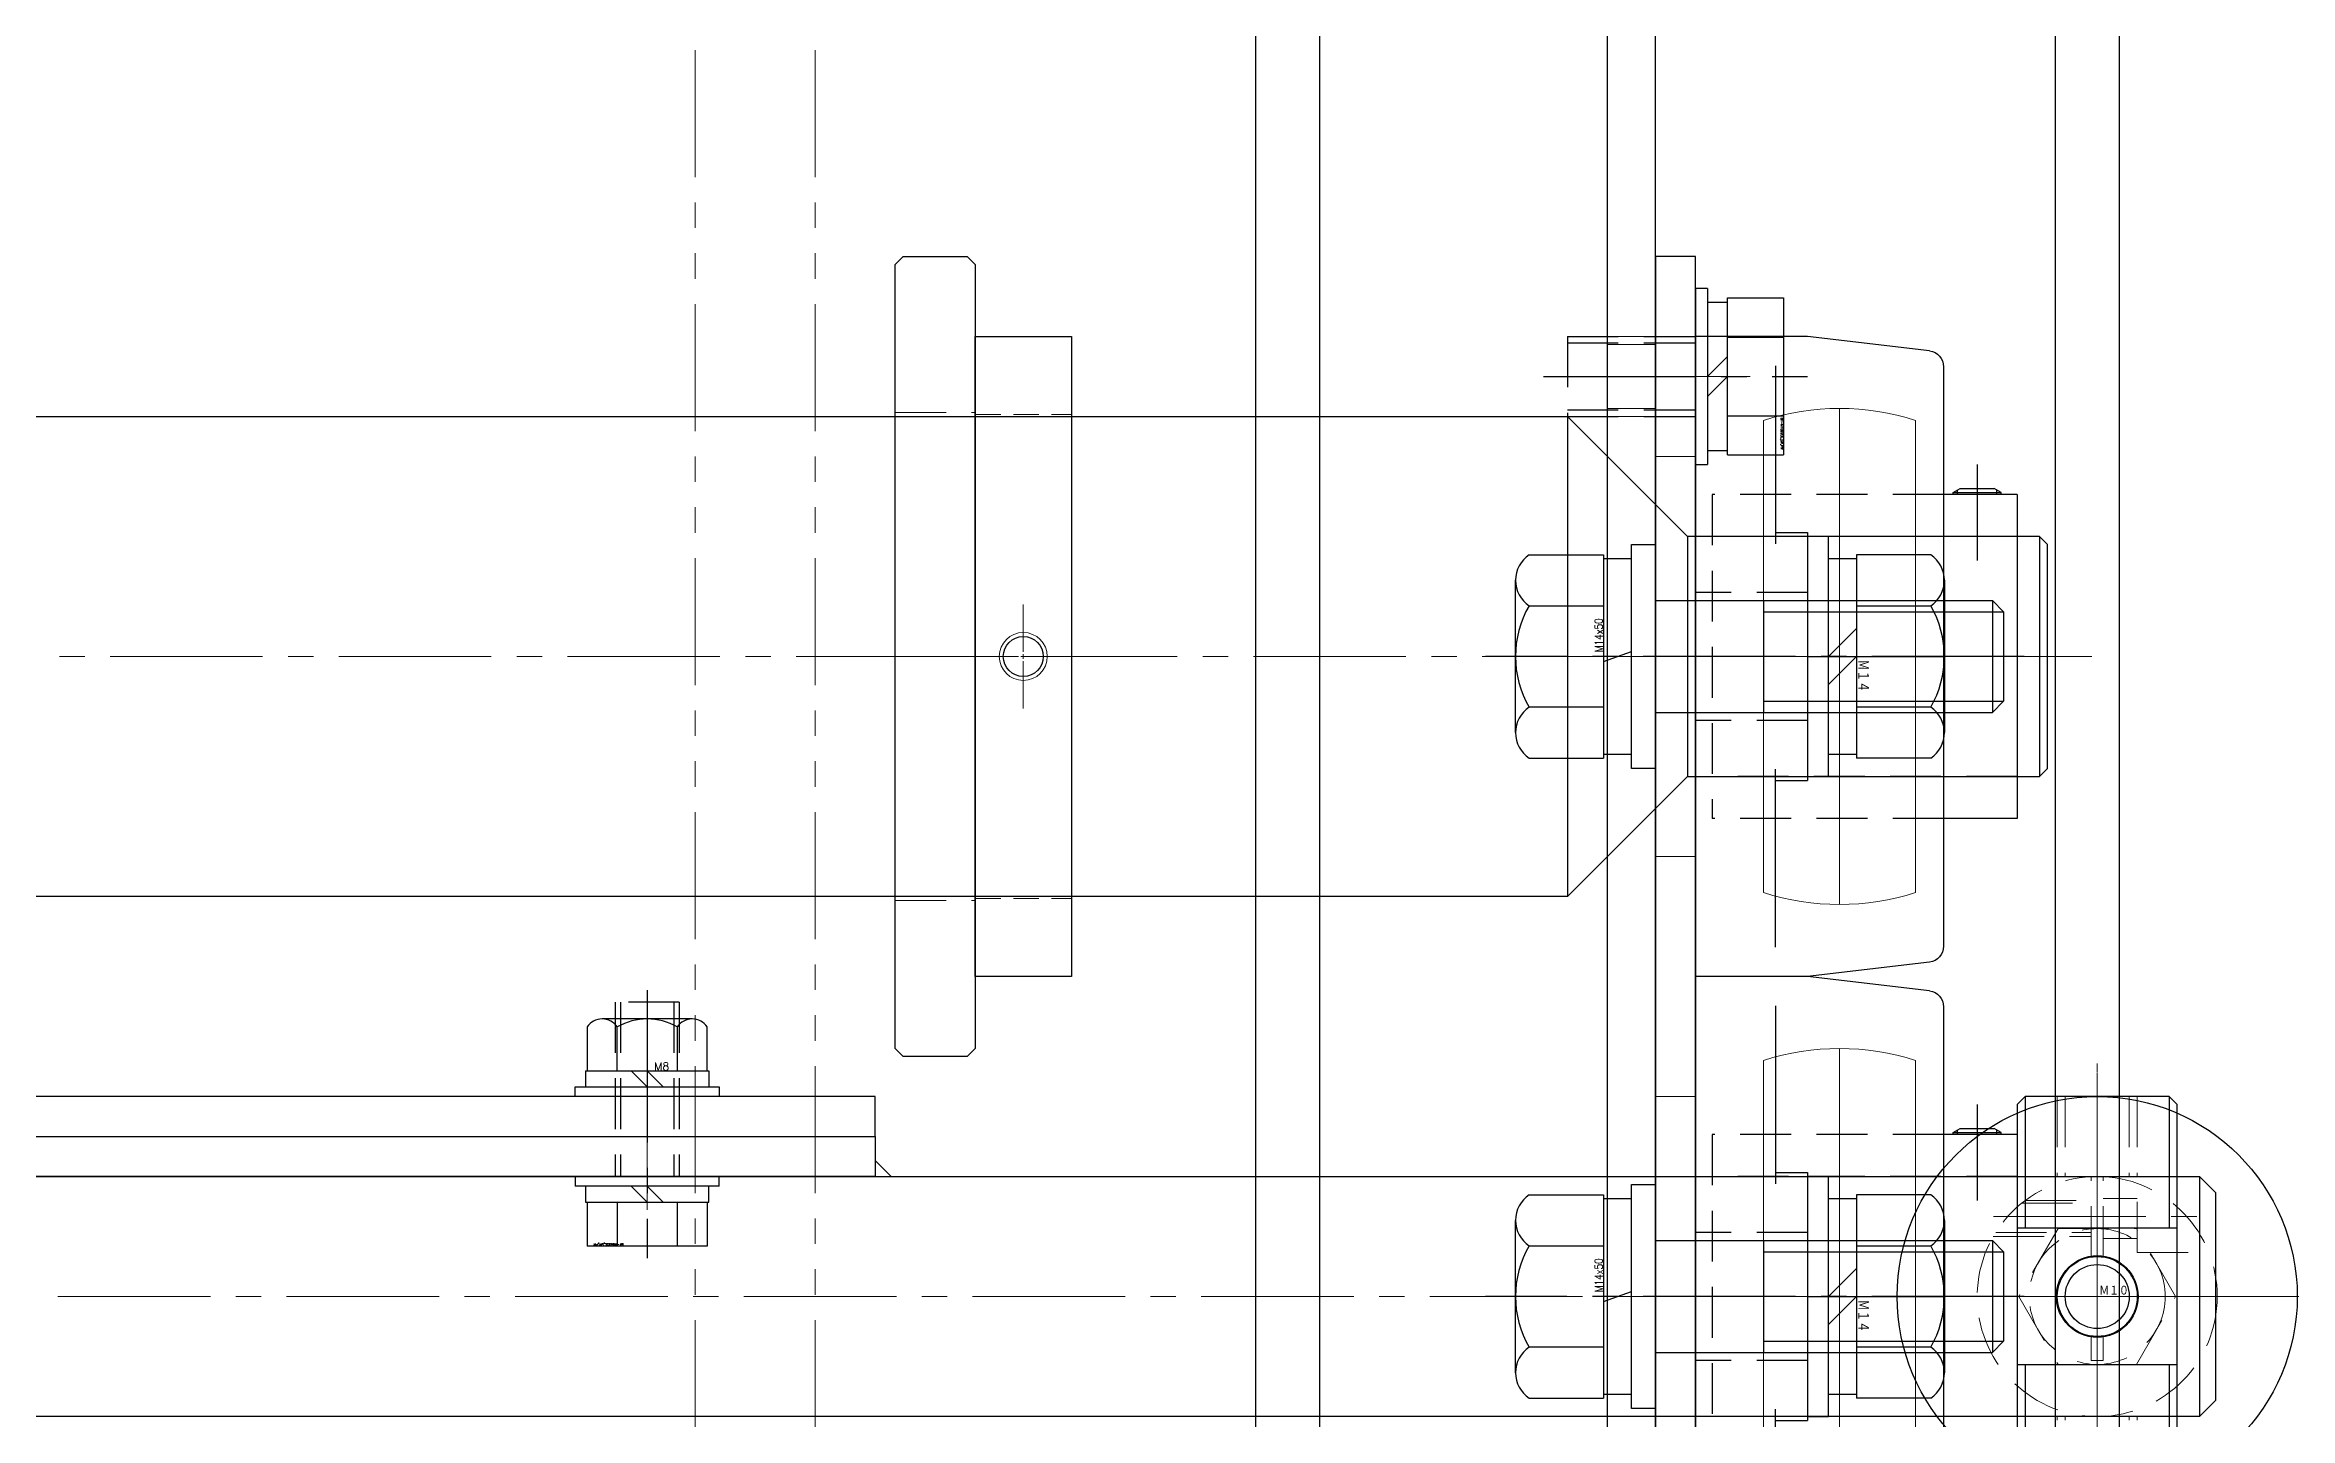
# Model space of a CAD drawing. Header units: millimetres. Extents: x 0 to 51411, y 0 to 16902.
# Drawn here: x 5278.2 to 5558.8, y 12222.4 to 12394.1 of the extents above; entities that cross this region are included whole.
import ezdxf

# ---------------------------------------------------------------- set-up
doc = ezdxf.new("R2010")
doc.units = ezdxf.units.MM
for name, pattern in [('CENTER2', [28.575, 19.05, -3.175, 3.175, -3.175]), ('HIDDEN', [9.525, 6.35, -3.175]), ('HIDDEN2', [4.7625, 3.175, -1.5875]), ('PHANTOM2', [31.75, 15.875, -3.175, 3.175, -3.175, 3.175, -3.175])]:
    doc.linetypes.add(name, pattern=pattern)
for name, color, linetype, lineweight in [('01_NORMAL', 7, 'Continuous', 25), ('01_外形線', 7, 'Continuous', 25), ('02_SLIM', 4, 'Continuous', 13), ('03_かくれ線', 6, 'HIDDEN2', 13), ('04_HIDDEN', 2, 'HIDDEN', 13), ('04_中心線', 1, 'CENTER2', 9), ('05_CENTER', 4, 'CENTER2', 13), ('06_PHANTOM', 2, 'PHANTOM2', 13)]:
    doc.layers.add(name, color=color, linetype=linetype, lineweight=lineweight)
doc.layers.add('10_DRAFT', color=8, linetype='Continuous', lineweight=0, plot=False)
doc.styles.add('KANJI0', font='txt.shx', dxfattribs={"width": 0.9, "height": 30, "bigfont": 'bigfont'})
doc.styles.add('KSS_TXT', font='txt.shx', dxfattribs={"bigfont": 'extfont2.shx'})
doc.styles.add('KSS_TXT_L', font='txt.shx', dxfattribs={"height": 9, "bigfont": 'extfont2.shx'})

# ---------------------------------------------------------------- blocks, each defined once
blk = doc.blocks.new('A$C5AB923D3_1_1_1')
at = {"color": 0}
for radius in [25, 5.1]:
    blk.add_circle((0, 0), radius, dxfattribs=at)
at = {"layer": '05_CENTER'}
for p, q in [((0, -29.13), (0, 29.13)), ((29.13, 0), (-29.13, 0))]:
    blk.add_line(p, q, dxfattribs=at)
blk = doc.blocks.new('SCS10-12b_1_1_1')
at = {"color": 0, "linetype": 'CENTER2'}
for p, q in [((0, 16.38), (0, -16.38)), ((-16.38, 0), (16.38, 0)), ((-12.97, -10), (12.97, -10))]:
    blk.add_line(p, q, dxfattribs=at)
at = {"color": 0}
for p, q in [((-0.75, 8), (-0.75, 4.94)), ((-0.75, 8), (0.75, 8)), ((0.75, 8), (0.75, 4.94)), ((-0.75, -4.94), (-0.75, -14.98)), ((0.75, -4.94), (0.75, -14.98))]:
    blk.add_line(p, q, dxfattribs=at)
at = {"color": 0, "linetype": 'HIDDEN'}
for p, q in [((5, -5.5), (5, -14.14)), ((5, -5.5), (14.05, -5.5)), ((-12.99, -7.5), (-0.75, -7.5)), ((-12.69, -8), (-0.75, -8)), ((0.75, -7.25), (5, -7.25)), ((-9.45, -11.65), (-0.75, -11.65)), ((-9, -12), (-0.75, -12)), ((0.75, -12.25), (5, -12.25))]:
    blk.add_line(p, q, dxfattribs=at)
at = {"color": 0}
for radius, start, end in [(15, 0, 267.134), (5, 98.6269, 261.3731), (5, 0, 81.3731), (5, 278.6269, 0), (15, 272.866, 0)]:
    blk.add_arc((0, 0), radius, start, end, dxfattribs=at)
blk = doc.blocks.new('M10Tz_1_1_1')
at = {"color": 0}
for radius in [5, 4]:
    blk.add_circle((0, 0), radius, dxfattribs=at)
at = {"layer": '05_CENTER'}
for p, q in [((0, -8.34), (0, 8.34)), ((8.34, 0), (-8.34, 0))]:
    blk.add_line(p, q, dxfattribs=at)
blk = doc.blocks.new('A$C4CB00668_1_1_1')
at = {"color": 0}
for p, q in [((-24, 25), (-24, 8.53)), ((-6, 25), (-6, 8.53)), ((-24, -8.53), (-24, -25)), ((-6, -8.53), (-6, -25))]:
    blk.add_line(p, q, dxfattribs=at)
for p, q in [((-5, 8.53), (-25, 8.53)), ((-5, -8.53), (-25, -8.53))]:
    blk.add_line(p, q)
blk.add_lwpolyline([(-6, 25), (-24, 25), (-25, 24), (-25, -24), (-24, -25), (-6, -25), (-5, -24), (-5, 24)], close=True, dxfattribs=at)
at = {"layer": '04_HIDDEN'}
for p, q in [((-20, 25), (-20, 15)), ((-19, 25), (-19, 15)), ((-11, 25), (-11, 15)), ((-10, 25), (-10, 15)), ((-5, 15), (-25, 15)), ((-5, -15), (-25, -15)), ((-20, -25), (-20, -15)), ((-19, -25), (-19, -15)), ((-11, -25), (-11, -15)), ((-10, -25), (-10, -15))]:
    blk.add_line(p, q, dxfattribs=at)
at = {"layer": '05_CENTER'}
for p, q in [((-15, 27.91), (-15, 11.5)), ((-15, -27.91), (-15, -11.56))]:
    blk.add_line(p, q, dxfattribs=at)
at = {"layer": '10_DRAFT'}
blk.add_line((-5, 0), (-25, 0), dxfattribs=at)
blk.add_blockref('M10Tz_1_1_1', (-15, 0))
blk = doc.blocks.new('M10Nua_1_1_1')
at = {"color": 0}
for p, q in [((-4.9, 8.49), (-9.8, 0)), ((-4.9, 8.49), (4.9, 8.49)), ((9.8, 0), (4.9, 8.49)), ((-9.8, 0), (-4.9, -8.49)), ((4.9, -8.49), (9.8, 0)), ((-4.9, -8.49), (4.9, -8.49))]:
    blk.add_line(p, q, dxfattribs=at)
at = {"color": 0, "linetype": 'CENTER2'}
for p, q in [((0, -11.1), (0, 11.1)), ((11.1, 0), (-11.1, 0))]:
    blk.add_line(p, q, dxfattribs=at)
at = {"color": 0}
for radius in [8.49, 5, 4]:
    blk.add_circle((0, 0), radius, dxfattribs=at)
at = {"layer": '10_DRAFT', "style": 'KANJI0', "width": 0.82}
blk.add_text('Ｍ１０', height=1.25, dxfattribs=at).set_placement((0.26, 0.12))
blk = doc.blocks.new('A$C413B203D_1_1_1')
for name, p in [('A$C5AB923D3_1_1_1', (0, 0)), ('A$C4CB00668_1_1_1', (15, 0))]:
    blk.add_blockref(name, p)
at = {"layer": '04_HIDDEN', "color": 4, "xscale": -1, "rotation": 180}
blk.add_blockref('SCS10-12b_1_1_1', (0, 0), dxfattribs=at)
at = {"layer": '04_HIDDEN'}
blk.add_blockref('M10Nua_1_1_1', (0, 0), dxfattribs=at)
blk = doc.blocks.new('M14Nza_1_1_1')
at = {"color": 0}
for p, q in [((-9.52, 17.1), (9.52, 17.1)), ((-12.7, 15.4), (-12.7, 6.1)), ((-6.35, 6.1), (-6.35, 15.4)), ((6.35, 15.4), (6.35, 6.1)), ((12.7, 15.4), (12.7, 6.1)), ((-12.7, 6.1), (12.7, 6.1)), ((-12.25, 2.6), (-12.25, 6.1)), ((-3.5, 6.1), (0, 2.6)), ((0, 6.1), (3.5, 2.6)), ((12.25, 6.1), (12.25, 2.6))]:
    blk.add_line(p, q, dxfattribs=at)
at = {"color": 0, "linetype": 'CENTER2'}
blk.add_line((0, 0), (0, 17.1), dxfattribs=at)
at = {"color": 0}
blk.add_lwpolyline([(-15, 0), (15, 0), (15, 2.6), (-15, 2.6)], close=True, dxfattribs=at)
for centre, radius, start, end in [((-9.52, 13.29), 3.81, 33.626, 146.374), ((0, 4.4), 12.7, 60, 120), ((9.52, 13.29), 3.81, 33.626, 146.374)]:
    blk.add_arc(centre, radius, start, end, dxfattribs=at)
at = {"layer": '10_DRAFT', "ltscale": 3, "style": 'KANJI0', "width": 0.82}
blk.add_text('Ｍ１４', height=1.5, dxfattribs=at).set_placement((0.39, 6.2))
blk = doc.blocks.new('MUCAFL206c_1_1')
at = {"color": 0}
for p, q in [((-29.23, 38.21), (-14, 40)), ((-14, 40), (0, 40)), ((0, 40), (0, -40)), ((-31, 36.22), (-31, -36.22)), ((-10, 36.32), (-10, 14.08)), ((-40.2, 20.25), (-31, 20.25)), ((-40.2, 20.25), (-40.2, -20.25)), ((-38.2, 20.5), (-37.33, 21)), ((-38.2, 20.25), (-38.2, 20.5)), ((-32.2, 20.5), (-38.2, 20.5)), ((-37.65, 20.25), (-37.65, 20.82)), ((-33.07, 21), (-37.33, 21)), ((-32.2, 20.5), (-33.07, 21)), ((-32.75, 20.25), (-32.75, 20.82)), ((-32.2, 20.25), (-32.2, 20.5)), ((-14, 15.5), (-14, -15.5)), ((-10, 15.5), (-14, 15.5)), ((-10, -15.5), (-14, -15.5)), ((-10, -36.32), (-10, -14.08)), ((-40.2, -20.25), (-31, -20.25)), ((-29.23, -38.21), (-14, -40)), ((-14, -40), (0, -40))]:
    blk.add_line(p, q, dxfattribs=at)
at = {"color": 0, "linetype": 'CENTER2'}
blk.add_line((-35.2, 24), (-35.2, 12), dxfattribs=at)
at = {"color": 0, "linetype": 'HIDDEN'}
for p, q in [((-31, 20.25), (-2.1, 20.25)), ((-2.1, 20.25), (-2.1, -20.25)), ((-40.2, 15), (-2.1, 15)), ((-14, 8), (0, 8)), ((-14, -8), (0, -8)), ((-40.2, -15), (-2.1, -15)), ((-31, -20.25), (-2.1, -20.25))]:
    blk.add_line(p, q, dxfattribs=at)
at = {"color": 0}
for centre, start, end in [((-29, 36.22), 96.7098, 180), ((-29, -36.22), 180, 263.2902)]:
    blk.add_arc(centre, 2, start, end, dxfattribs=at)
at = {"layer": '10_DRAFT'}
for p, q in [((-18, 31), (-18, -31)), ((-27.5, 29.51), (-27.5, -29.51)), ((-8.5, 29.51), (-8.5, -29.51)), ((-40.2, 0), (0, 0))]:
    blk.add_line(p, q, dxfattribs=at)
for start, end in [(72.1545, 107.8455), (252.1545, 287.8455)]:
    blk.add_arc((-18, 0), 31, start, end, dxfattribs=at)
blk = doc.blocks.new('A$C09CE55E7_1_1_1')
at = {"color": 0, "linetype": 'CENTER2'}
blk.add_line((0, -46.09), (0, 21.25), dxfattribs=at)
at = {"color": 0}
for p, q in [((-9.52, 17.5), (9.52, 17.5)), ((-12.7, 15.8), (-12.7, 6.5)), ((-6.35, 6.5), (-6.35, 15.8)), ((6.35, 15.8), (6.35, 6.5)), ((12.7, 15.8), (12.7, 6.5)), ((12.7, 6.5), (-12.7, 6.5)), ((-12.25, 3), (-12.25, 6.5)), ((-0.64, 6.5), (0.64, 3)), ((12.25, 6.5), (12.25, 3)), ((-14, 0), (-14, 3)), ((-14, 3), (14, 3)), ((14, 3), (14, 0)), ((14, 0), (-14, 0)), ((-7, 0), (-7, -42.1)), ((7, 0), (7, -42.1)), ((7, -13.5), (-7, -13.5)), ((-5.6, -13.5), (-5.6, -43.5)), ((5.6, -13.5), (5.6, -43.5)), ((-7, -42.1), (-5.6, -43.5)), ((7, -42.1), (-7, -42.1)), ((5.6, -43.5), (-5.6, -43.5)), ((7, -42.1), (5.6, -43.5))]:
    blk.add_line(p, q, dxfattribs=at)
for centre, radius, start, end in [((-9.52, 13.69), 3.81, 33.626, 146.374), ((0, 4.8), 12.7, 60, 120), ((9.52, 13.69), 3.81, 33.626, 146.374)]:
    blk.add_arc(centre, radius, start, end, dxfattribs=at)
at = {"layer": '10_DRAFT', "ltscale": 3, "style": 'KANJI0', "width": 0.82}
blk.add_text('M14x50', height=1, dxfattribs=at).set_placement((0.53, 6.6))
blk = doc.blocks.new('A$C05FE0EC2_2_1')
at = {"color": 0, "linetype": 'CENTER2'}
blk.add_line((0, -19), (0, 14), dxfattribs=at)
at = {"color": 0}
for p, q in [((-9.81, 11), (9.81, 11)), ((-9.81, 4), (-9.81, 11)), ((-4.91, 4), (-4.91, 11)), ((4.91, 4), (4.91, 11)), ((9.81, 4), (9.81, 11)), ((9.81, 4), (-9.81, 4)), ((-9.25, 4), (-9.25, 1.5)), ((0, 1.5), (-2.5, 4)), ((0, 4), (2.5, 1.5)), ((9.25, 1.5), (9.25, 4)), ((-11, 1.5), (11, 1.5)), ((-11, 1.5), (-11, 0)), ((-11, 0), (11, 0)), ((11, 0), (11, 1.5))]:
    blk.add_line(p, q, dxfattribs=at)
at = {"color": 0, "linetype": 'HIDDEN'}
for p, q in [((-5, -16), (-5, 0)), ((-4.19, -16), (-4.19, 0)), ((4.19, -16), (4.19, 0)), ((5, -16), (5, 0)), ((-5, -16), (5, -16))]:
    blk.add_line(p, q, dxfattribs=at)
at = {"layer": '10_DRAFT', "style": 'KSS_TXT_L'}
blk.add_text('BT-M10x20L,SW,PW', height=0.3, dxfattribs=at).set_placement((5.16, 10.66))
blk = doc.blocks.new('A$C6ADC7B1E_1_1')
at = {"color": 0}
blk.add_lwpolyline([(5, 5), (0, 5), (0, -295), (5, -295)], close=True, dxfattribs=at)
at = {"layer": '04_HIDDEN'}
for p, q in [((5, -20), (0, -20)), ((5, -70), (0, -70)), ((5, -100), (0, -100)), ((5, -150), (0, -150)), ((5, -195), (0, -195)), ((5, -245), (0, -245))]:
    blk.add_line(p, q, dxfattribs=at)
at = {"layer": '05_CENTER'}
for p, q in [((-6.94, -10), (11.83, -10)), ((-6.94, -45), (11.83, -45)), ((-6.88, -125), (11.88, -125)), ((-6.94, -161.5), (11.83, -161.5)), ((-6.94, -278.5), (11.83, -278.5)), ((-6.94, -280), (11.83, -280))]:
    blk.add_line(p, q, dxfattribs=at)
at = {"layer": '10_DRAFT'}
for p, q in [((0, -45), (5, -45)), ((0, -125), (5, -125)), ((0, -220), (5, -220))]:
    blk.add_line(p, q, dxfattribs=at)
blk = doc.blocks.new('A$C234231A6_1')
for name, p in [('A$C6ADC7B1E_1_1', (0, 10)), ('A$C413B203D_1_1_1', (55.2, -115))]:
    blk.add_blockref(name, p)
for name, p, rotation in [('A$C05FE0EC2_2_1', (5, 0), 270), ('A$C09CE55E7_1_1_1', (0, -35), 90), ('M14Nza_1_1_1', (19, -35), 270), ('A$C09CE55E7_1_1_1', (0, -115), 90), ('M14Nza_1_1_1', (19, -115), 270)]:
    blk.add_blockref(name, p, dxfattribs=dict(rotation=rotation))
at = {"color": 4, "xscale": -1}
for p in [(5, -35), (5, -115)]:
    blk.add_blockref('MUCAFL206c_1_1', p, dxfattribs=at)
blk = doc.blocks.new('A$C365C4D5C_1_1')
at = {"color": 0}
blk.add_line((-6, -30), (-6, 610), dxfattribs=at)
blk.add_lwpolyline([(-48, -30), (0, -30), (0, 610), (-48, 610), (-50, 608), (-50, -28)], close=True, dxfattribs=at)
at = {"layer": '04_HIDDEN'}
for p, q in [((-6, 530), (0, 530)), ((-6, 529), (0, 529)), ((-6, 521), (0, 521)), ((-6, 520), (0, 520))]:
    blk.add_line(p, q, dxfattribs=at)
at = {"layer": '05_CENTER'}
blk.add_line((-10.09, 525), (4.09, 525), dxfattribs=at)
blk = doc.blocks.new('A$C46CB4146_1_1_1')
at = {"color": 0}
for p, q in [((-7.51, 8.7), (7.51, 8.7)), ((-7.51, 3.2), (-7.51, 8.7)), ((-3.75, 3.2), (-3.75, 8.7)), ((3.75, 3.2), (3.75, 8.7)), ((7.51, 3.2), (7.51, 8.7)), ((-7.7, 3.2), (-7.7, 1.2)), ((7.7, 3.2), (-7.7, 3.2)), ((0, 1.2), (-2, 3.2)), ((0, 3.2), (2, 1.2)), ((7.7, 1.2), (7.7, 3.2)), ((-9, 1.2), (9, 1.2)), ((-9, 1.2), (-9, 0)), ((9, 0), (9, 1.2)), ((-9, 0), (9, 0))]:
    blk.add_line(p, q, dxfattribs=at)
at = {"color": 0, "linetype": 'CENTER2'}
blk.add_line((0, -23.3), (0, 10.2), dxfattribs=at)
at = {"color": 0, "linetype": 'HIDDEN'}
for p, q in [((-4, -21.8), (-4, 0)), ((-3.32, -21.8), (-3.32, 0)), ((3.32, -21.8), (3.32, 0)), ((4, -21.8), (4, 0)), ((-4, -21.8), (4, -21.8))]:
    blk.add_line(p, q, dxfattribs=at)
at = {"layer": '10_DRAFT', "style": 'KSS_TXT_L'}
blk.add_text('BT-M8x25L,SW,PW', height=0.3, dxfattribs=at).set_placement((2.97, 8.36))
blk = doc.blocks.new('M8Nza_1_1_1')
at = {"color": 0}
for p, q in [((-7.5, 8.69), (-7.5, 3.2)), ((5.62, 9.7), (-5.63, 9.7)), ((-3.75, 3.2), (-3.75, 8.69)), ((3.75, 8.69), (3.75, 3.2)), ((7.5, 3.2), (7.5, 8.69)), ((-7.7, 3.2), (7.7, 3.2)), ((-7.7, 3.2), (-7.7, 1.2)), ((0, 1.2), (-2, 3.2)), ((0, 3.2), (2, 1.2)), ((7.7, 3.2), (7.7, 1.2))]:
    blk.add_line(p, q, dxfattribs=at)
at = {"color": 0, "linetype": 'CENTER2'}
blk.add_line((0, 9.7), (0, 0), dxfattribs=at)
at = {"color": 0}
blk.add_lwpolyline([(-9, 1.2), (9, 1.2), (9, 0), (-9, 0)], close=True, dxfattribs=at)
for centre, radius, start, end in [((-5.63, 7.45), 2.25, 33.626, 146.374), ((0, 2.2), 7.5, 60, 120), ((5.62, 7.45), 2.25, 33.626, 146.374)]:
    blk.add_arc(centre, radius, start, end, dxfattribs=at)
at = {"layer": '10_DRAFT', "style": 'KSS_TXT'}
blk.add_text('M8', height=1, dxfattribs=at).set_placement((0.87, 3.27))
blk = doc.blocks.new('A$C24C71BDE_1_1_1')
blk.add_lwpolyline([(952.5, 5), (-952.5, 5), (-952.5, 0), (952.5, 0)], close=True)
at = {"layer": '05_CENTER'}
blk.add_line((924, -4.82), (924, 9.82), dxfattribs=at)
blk = doc.blocks.new('A$C47C53CF3_1_1_1')
at = {"color": 0}
blk.add_line((1118, -5), (1118, -35), dxfattribs=at)
for points in [[(-952.5, 0), (952.5, 0), (952.5, -5), (-952.5, -5)], [(-1118, -5), (1118, -5), (1120, -7), (1120, -33), (1118, -35), (-1118, -35), (-1120, -33), (-1120, -7)]]:
    blk.add_lwpolyline(points, close=True, dxfattribs=at)
at = {"color": 3}
blk.add_lwpolyline([(952.5, -5), (954.5, -5), (954.5, -5), (952.5, -3)], close=True, dxfattribs=at)
at = {"layer": '05_CENTER'}
for p, q in [((924, -9.18), (924, 3.91)), ((1126.59, -20), (-1126.04, -20))]:
    blk.add_line(p, q, dxfattribs=at)
at = {"rotation": 180}
blk.add_blockref('A$C46CB4146_1_1_1', (924, -5), dxfattribs=at)
for name, p in [('M8Nza_1_1_1', (924, 5)), ('A$C24C71BDE_1_1_1', (0, 0))]:
    blk.add_blockref(name, p)
blk = doc.blocks.new('*U856')
at = {"layer": '04_中心線', "color": 0, "linetype": 'CENTER2', "transparency": 16777216}
for p, q in [((0, 0.6), (0, 6.5)), ((-6.5, 0), (-0.6, 0)), ((0.6, 0), (6.5, 0)), ((0, -6.5), (0, -0.6))]:
    blk.add_line(p, q, dxfattribs=at)
at = {"layer": '04_中心線', "color": 0, "linetype": 'Continuous', "transparency": 16777216}
for p, q in [((-0.3, 0), (0.3, 0)), ((0, -0.3), (0, 0.3))]:
    blk.add_line(p, q, dxfattribs=at)

msp = doc.modelspace()

# ---------------------------------------------------------------- linework, layer by layer
msp.add_lwpolyline([(5394.467, 12277.64), (5394.467, 12357.64), (5406.467, 12357.64), (5406.467, 12277.64)], close=True)
at = {"color": 0}
for points in [[(3390.467, 12347.64), (5468.467, 12347.64)], [(5468.467, 12287.64), (3390.467, 12287.64)]]:
    msp.add_lwpolyline(points, dxfattribs=at)
msp.add_circle((5400.467, 12317.64), 2.5)
at = {"layer": '01_NORMAL'}
for p, q in [((5384.467, 12366.64), (5385.467, 12367.64)), ((5385.467, 12367.64), (5393.467, 12367.64)), ((5393.467, 12367.64), (5394.467, 12366.64)), ((5384.467, 12268.64), (5384.467, 12366.64)), ((5394.467, 12366.64), (5394.467, 12268.64)), ((5385.467, 12267.64), (5384.467, 12268.64)), ((5393.467, 12267.64), (5385.467, 12267.64)), ((5394.467, 12268.64), (5393.467, 12267.64))]:
    msp.add_line(p, q, dxfattribs=at)
at = {"layer": '01_外形線'}
for p, q in [((5429.467, 12827.64), (5429.467, 11613.64)), ((5437.467, 12827.64), (5437.467, 11613.64)), ((5529.467, 11613.64), (5529.467, 12817.64)), ((5527.467, 12332.64), (5527.467, 12302.64))]:
    msp.add_line(p, q, dxfattribs=at)
at = {"layer": '01_外形線', "color": 0}
for p, q in [((5468.467, 12347.64), (5483.467, 12332.64)), ((5468.467, 12347.64), (5468.467, 12287.64)), ((5483.467, 12332.64), (5483.467, 12302.64)), ((5527.467, 12332.64), (5483.467, 12332.64)), ((5528.467, 12331.64), (5527.467, 12332.64)), ((5528.467, 12303.64), (5528.467, 12331.64)), ((5527.467, 12302.64), (5528.467, 12303.64)), ((5483.467, 12302.64), (5468.467, 12287.64)), ((5483.467, 12302.64), (5527.467, 12302.64))]:
    msp.add_line(p, q, dxfattribs=at)
at = {"layer": '01_外形線', "color": 2}
msp.add_lwpolyline([(5727.467, 12213.64), (5537.467, 12213.64), (5537.467, 12455.64), (5835.396, 12455.64, -0.1989124), (5837.517, 12454.762), (6037.467, 12254.812), (6037.467, 11887.64), (6034.467, 11887.64), (6034.467, 11779.64), (5537.467, 11779.64), (5537.467, 12163.64), (5652.972, 12163.64, 0.3563944), (5677.467, 12143.64), (5727.467, 12143.64, 0.4142192), (5752.467, 12168.64), (5752.467, 12188.64, 0.4142136), (5727.467, 12213.64)], format="xyb", dxfattribs=at)
at = {"layer": '02_SLIM'}
msp.add_circle((5400.467, 12317.64), 3, dxfattribs=at)
at = {"layer": '03_かくれ線'}
for p, q in [((5394.467, 12347.89), (5406.467, 12347.89)), ((5394.467, 12287.39), (5406.467, 12287.39))]:
    msp.add_line(p, q, dxfattribs=at)
at = {"layer": '04_HIDDEN'}
for p, q in [((5384.467, 12348.14), (5394.467, 12348.14)), ((5384.467, 12287.14), (5394.467, 12287.14))]:
    msp.add_line(p, q, dxfattribs=at)
at = {"layer": '05_CENTER'}
for p, q in [((5534.006, 12317.64), (3324.928, 12317.64)), ((5379.467, 12317.64), (5399.467, 12317.64))]:
    msp.add_line(p, q, dxfattribs=at)
at = {"layer": '06_PHANTOM', "transparency": 33554559}
for p, q in [((5359.467, 12933.188), (5359.467, 11645.764)), ((5374.467, 12933.188), (5374.467, 11645.764))]:
    msp.add_line(p, q, dxfattribs=at)

# ---------------------------------------------------------------- block references
for name, p in [('A$C365C4D5C_1_1', (5479.467, 11827.64)), ('A$C234231A6_1', (5479.467, 12352.64)), ('A$C47C53CF3_1_1_1', (4429.467, 12257.64)), ('A$C24C71BDE_1_1_1', (4429.467, 12257.64))]:
    msp.add_blockref(name, p)
at = {"layer": '04_中心線', "linetype": 'CENTER2'}
msp.add_blockref('*U856', (5400.467, 12317.64), dxfattribs=at)

doc.saveas('drawing.dxf')
